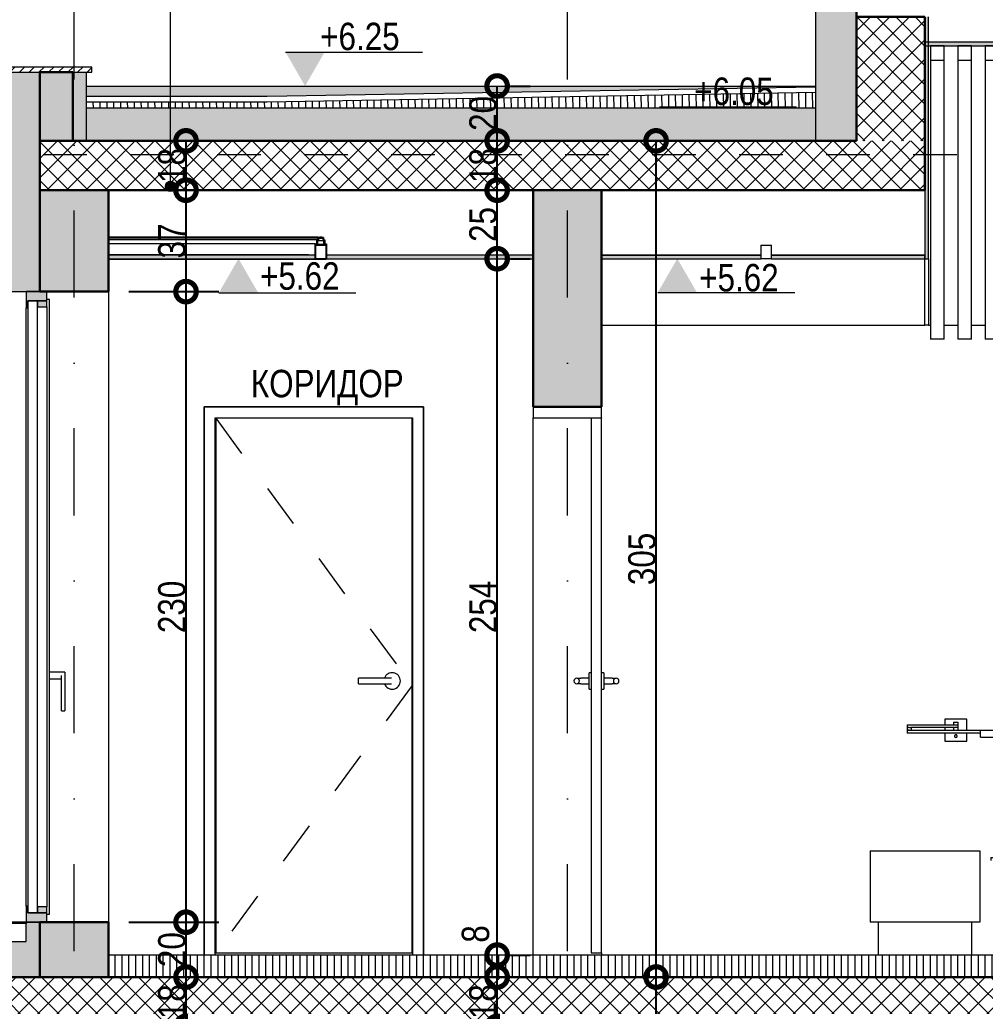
# Model space of a CAD drawing. Header units: centimetres. Extents: x 0 to 25250, y 0 to 2250.
# Drawn here: x 18570.9 to 18923.3, y 557.8 to 917.7 of the extents above; entities that cross this region are included whole.
import ezdxf

# ---------------------------------------------------------------- set-up
doc = ezdxf.new("R2010")
doc.units = ezdxf.units.CM
doc.linetypes.add('23-View-2$0$Dash', pattern=[31.75, 15.875, -15.875])
doc.linetypes.add('23-View-2$0$Dash dot', pattern=[79.375, 31.75, -23.8125, 0, -23.8125])
for name, color, linetype, lineweight in [('A-ANNO-DIMS', 7, 'Continuous', 9), ('A-ANNO-NOTE', 7, 'Continuous', 9), ('A-AREA-IDEN', 7, 'Continuous', 9), ('A-CLNG', 7, 'Continuous', 15), ('A-CLNG-PATT', 7, 'Continuous', 15), ('A-DETL', 7, 'Continuous', 9), ('A-DETL-GENF', 7, 'Continuous', 9), ('A-DETL-MBND', 7, 'Continuous', 9), ('A-DOOR', 7, 'Continuous', 9), ('A-DOOR-FRAM', 7, 'Continuous', 15), ('A-FLOR-FNSH', 7, 'Continuous', 9), ('A-FLOR-LEVL', 7, 'Continuous', 9), ('A-FLOR-PATT', 7, 'Continuous', 9), ('A-GLAZ', 7, 'Continuous', 5), ('A-GLAZ-CWMG', 7, 'Continuous', 9), ('A-ROOF', 7, 'Continuous', 9), ('A-ROOF-FNSH', 7, 'Continuous', 9), ('A-ROOF-PATT', 7, 'Continuous', 9), ('A-WALL', 7, 'Continuous', 9), ('A-WALL-PATT', 7, 'Continuous', 9), ('E-LITE-EQPM', 7, 'Continuous', 9), ('G-ANNO-DIMS', 7, 'Continuous', 9), ('G-ANNO-TEXT', 7, 'Continuous', 9), ('I-FURN', 7, 'Continuous', 9), ('P-PIPE', 7, 'Continuous', 9), ('S-BEAM', 7, 'Continuous', 9), ('S-GRID', 7, 'Continuous', 9)]:
    doc.layers.add(name, color=color, linetype=linetype, lineweight=lineweight)
doc.styles.add('23-View-2$0$Arial Narrow', font='ARIALN.TTF', dxfattribs={"height": 10})
doc.styles.add('23-View-2$0$Arial Narrow_1', font='ARIALN.TTF', dxfattribs={"height": 10})
doc.dimstyles.new('23-View-2$0$TEC_DIM', dxfattribs={"dimscale": 30.48, "dimtxt": 10.23431, "dimasz": 0.492126, "dimexe": 0.393701, "dimexo": 0.246063, "dimgap": 0, "dimtad": 1, "dimdec": 0, "dimzin": 0, "dimdsep": 46, "dimtxsty": '23-View-2$0$Arial Narrow_1', "dimblk1": '23-View-2$0$_DotSmall', "dimblk2": '23-View-2$0$_DotSmall', "dimsah": 1, "dimcen": 0.09, "dimazin": 0, "dimtfac": 1, "dimtdec": 4, "dimtix": 1, "dimtmove": 0, "dimatfit": 3, "dimfxl": 1, "dimtvp": 1, "dimtolj": 1, "dimtzin": 0, "dimarcsym": 2})
doc.dimstyles.new('23-View-2$0$TEC_DIM_1', dxfattribs={"dimscale": 30.48, "dimtxt": 10.23431, "dimasz": 0.492126, "dimexe": 0.393701, "dimexo": 0.246063, "dimgap": 0, "dimtad": 1, "dimdec": 0, "dimzin": 0, "dimdsep": 46, "dimtxsty": '23-View-2$0$Arial Narrow_1', "dimblk1": '23-View-2$0$_DotSmall', "dimblk2": '23-View-2$0$_DotSmall', "dimsah": 1, "dimcen": 0.09, "dimazin": 0, "dimtfac": 1, "dimtdec": 4, "dimtix": 1, "dimtmove": 2, "dimatfit": 3, "dimfxl": 1, "dimtvp": 1, "dimtolj": 1, "dimtzin": 0, "dimarcsym": 2})
pattern_1 = [(45, (18835.914, 601.401), (-3.535534, 3.535534), []), (135, (18835.914, 601.401), (-3.535534, -3.535534), [])]

# ---------------------------------------------------------------- blocks, each defined once
blk = doc.blocks.new('TEC_DOOR-INT - 80x200-2358330-В-В')
at = {"layer": 'A-DOOR', "lineweight": 15}
for p, q in [((-725.39, 503.8), (-725.39, 308.8)), ((-721.59, 503.8), (-725.39, 503.8)), ((-721.59, 308.8), (-721.59, 503.8)), ((-725.39, 308.8), (-721.59, 308.8))]:
    blk.add_line(p, q, dxfattribs=at)
at = {"layer": 'A-DOOR'}
for p, q in [((-725.39, 411), (-726.19, 411)), ((-726.19, 408), (-726.19, 411)), ((-720.79, 411), (-721.59, 411)), ((-720.79, 411), (-720.79, 408)), ((-726.19, 409), (-729.19, 409)), ((-729.19, 407), (-726.19, 407)), ((-726.19, 405), (-726.19, 408)), ((-717.79, 409), (-720.79, 409)), ((-720.79, 408), (-720.79, 405)), ((-720.79, 407), (-717.79, 407)), ((-726.19, 405), (-725.39, 405)), ((-721.59, 405), (-720.79, 405))]:
    blk.add_line(p, q, dxfattribs=at)
at = {"layer": 'A-DOOR', "flags": 128}
for points in [[(-730.59, 409), (-730.57, 409), (-730.54, 409), (-730.52, 409), (-730.49, 409), (-730.46, 409), (-730.42, 409), (-730.39, 409), (-730.35, 409), (-730.31, 409), (-730.27, 409), (-730.23, 409), (-730.19, 409), (-730.14, 409), (-730.1, 409), (-730.05, 409), (-730, 409), (-729.95, 409), (-729.89, 409), (-729.84, 409), (-729.79, 409), (-729.73, 409), (-729.67, 409), (-729.62, 409), (-729.56, 409), (-729.5, 409), (-729.44, 409), (-729.38, 409), (-729.32, 409), (-729.26, 409), (-729.2, 409), (-729.19, 409)], [(-729.19, 407), (-729.25, 407), (-729.31, 407), (-729.37, 407), (-729.43, 407), (-729.48, 407), (-729.54, 407), (-729.6, 407), (-729.66, 407), (-729.72, 407), (-729.77, 407), (-729.83, 407), (-729.88, 407), (-729.93, 407), (-729.98, 407), (-730.03, 407), (-730.08, 407), (-730.13, 407), (-730.18, 407), (-730.22, 407), (-730.26, 407), (-730.3, 407), (-730.34, 407), (-730.38, 407), (-730.42, 407), (-730.45, 407), (-730.48, 407), (-730.51, 407), (-730.54, 407), (-730.56, 407), (-730.58, 407)], [(-717.79, 409), (-717.73, 409), (-717.67, 409), (-717.61, 409), (-717.55, 409), (-717.49, 409), (-717.43, 409), (-717.37, 409), (-717.31, 409), (-717.26, 409), (-717.2, 409), (-717.15, 409), (-717.09, 409), (-717.04, 409), (-716.99, 409), (-716.94, 409), (-716.89, 409), (-716.84, 409), (-716.8, 409), (-716.75, 409), (-716.71, 409), (-716.67, 409), (-716.63, 409), (-716.59, 409), (-716.56, 409), (-716.52, 409), (-716.49, 409), (-716.46, 409), (-716.44, 409), (-716.41, 409), (-716.39, 409)], [(-716.38, 407), (-716.41, 407), (-716.43, 407), (-716.46, 407), (-716.49, 407), (-716.52, 407), (-716.55, 407), (-716.58, 407), (-716.62, 407), (-716.66, 407), (-716.7, 407), (-716.74, 407), (-716.79, 407), (-716.83, 407), (-716.88, 407), (-716.93, 407), (-716.98, 407), (-717.03, 407), (-717.08, 407), (-717.13, 407), (-717.19, 407), (-717.24, 407), (-717.3, 407), (-717.36, 407), (-717.41, 407), (-717.47, 407), (-717.53, 407), (-717.59, 407), (-717.65, 407), (-717.71, 407), (-717.77, 407), (-717.79, 407)]]:
    blk.add_lwpolyline(points, dxfattribs=at)
at = {"layer": 'A-DOOR'}
for centre, start, end in [((-730.69, 408), 0, 180), ((-730.69, 408), 180, 0), ((-716.29, 408), 0, 180), ((-716.29, 408), 180, 0)]:
    blk.add_arc(centre, 1, start, end, dxfattribs=at)
at = {"layer": 'A-DOOR-FRAM'}
for p, q in [((-746.59, 508), (-746.59, 504)), ((-721.59, 508), (-746.59, 508)), ((-721.59, 504), (-721.59, 508)), ((-746.59, 504), (-721.59, 504)), ((-746.59, 308), (-746.59, 504)), ((-721.59, 504), (-721.59, 503.8)), ((-721.59, 308.8), (-721.59, 308))]:
    blk.add_line(p, q, dxfattribs=at)
blk = doc.blocks.new('TEC_DOOR-INT - 80x200-2358332-В-В')
at = {"layer": 'A-DOOR', "linetype": '23-View-2$0$Dash'}
for p, q in [((-862.39, 503.8), (-790.79, 406.3)), ((-790.79, 406.3), (-862.39, 308.8))]:
    blk.add_line(p, q, dxfattribs=at)
at = {"layer": 'A-DOOR', "lineweight": 15}
for p, q in [((-790.79, 503.8), (-862.39, 503.8)), ((-862.39, 503.8), (-862.39, 308.8)), ((-790.79, 308.8), (-790.79, 503.8)), ((-862.39, 308.8), (-790.79, 308.8))]:
    blk.add_line(p, q, dxfattribs=at)
at = {"layer": 'A-DOOR'}
for p, q in [((-799.79, 409), (-810.29, 409)), ((-810.29, 408), (-810.29, 409)), ((-810.29, 407), (-810.29, 408)), ((-810.29, 407), (-799.79, 407))]:
    blk.add_line(p, q, dxfattribs=at)
at = {"layer": 'A-DOOR', "flags": 128}
for points in [[(-798.29, 409), (-798.29, 409), (-798.29, 409), (-798.3, 409), (-798.31, 409), (-798.32, 409), (-798.33, 409), (-798.35, 409), (-798.36, 409), (-798.38, 409), (-798.41, 409), (-798.43, 409), (-798.46, 409), (-798.49, 409), (-798.52, 409), (-798.55, 409), (-798.58, 409), (-798.62, 409), (-798.66, 409), (-798.7, 409), (-798.74, 409), (-798.79, 409), (-798.83, 409), (-798.88, 409), (-798.93, 409), (-798.98, 409), (-799.03, 409), (-799.08, 409), (-799.13, 409), (-799.19, 409), (-799.24, 409), (-799.3, 409), (-799.36, 409), (-799.41, 409), (-799.47, 409), (-799.53, 409), (-799.59, 409), (-799.65, 409), (-799.71, 409), (-799.77, 409), (-799.79, 409)], [(-799.79, 407), (-799.73, 407), (-799.67, 407), (-799.61, 407), (-799.55, 407), (-799.49, 407), (-799.43, 407), (-799.37, 407), (-799.31, 407), (-799.26, 407), (-799.2, 407), (-799.15, 407), (-799.09, 407), (-799.04, 407), (-798.99, 407), (-798.94, 407), (-798.89, 407), (-798.84, 407), (-798.8, 407), (-798.75, 407), (-798.71, 407), (-798.67, 407), (-798.63, 407), (-798.59, 407), (-798.56, 407), (-798.52, 407), (-798.49, 407), (-798.46, 407), (-798.44, 407), (-798.41, 407), (-798.39, 407), (-798.37, 407), (-798.35, 407), (-798.33, 407), (-798.32, 407), (-798.31, 407), (-798.3, 407), (-798.29, 407), (-798.29, 407), (-798.29, 407)]]:
    blk.add_lwpolyline(points, dxfattribs=at)
at = {"layer": 'A-DOOR'}
for start, end in [(0, 160.3657), (199.5633, 0)]:
    blk.add_arc((-798.04, 408), 3, start, end, dxfattribs=at)
at = {"layer": 'A-DOOR-FRAM'}
for p, q in [((-786.59, 508), (-866.59, 508)), ((-866.59, 508), (-866.59, 308)), ((-786.59, 308), (-786.59, 508)), ((-862.59, 504), (-790.59, 504)), ((-862.59, 308), (-862.59, 504)), ((-790.59, 504), (-790.59, 308))]:
    blk.add_line(p, q, dxfattribs=at)
blk = doc.blocks.new('DOUBLE - OK_F - 280x220-2419708-В-В')
at = {"layer": 'A-GLAZ', "true_color": 0xc0c0c0}
h = blk.add_hatch(color=9, dxfattribs=at)
h.paths.add_polyline_path([(-924.09, 320), (-924.09, 323.4), (-931.04, 323.4), (-931.04, 325.9), (-931.59, 325.9), (-931.59, 320), (-930.21, 320)])
h.paths.add_polyline_path([(-931.59, 544.1), (-931.04, 544.1), (-931.04, 546.6), (-924.09, 546.6), (-924.09, 550), (-931.59, 550), (-931.59, 547.72)])
h = blk.add_hatch(color=9, dxfattribs=at)
h.paths.add_polyline_path([(-924.09, 323.4), (-924.09, 325.6), (-927.44, 325.6), (-927.44, 323.4)])
h.paths.add_polyline_path([(-924.09, 544.4), (-924.09, 546.6), (-927.44, 546.6), (-927.44, 544.4)])
at = {"layer": 'A-GLAZ'}
for p, q in [((-924.09, 550), (-931.59, 550)), ((-931.59, 550), (-931.59, 544.1)), ((-924.09, 546.6), (-924.09, 550)), ((-923.09, 547.1), (-924.09, 547.1)), ((-923.09, 322.9), (-923.09, 547.1)), ((-931.59, 544.1), (-931.04, 544.1)), ((-931.59, 325.9), (-931.59, 544.1)), ((-931.04, 546.6), (-931.04, 323.4)), ((-927.44, 546.6), (-931.04, 546.6)), ((-931.04, 544.1), (-931.04, 546.6)), ((-931.04, 546.6), (-924.09, 546.6)), ((-927.44, 323.4), (-927.44, 546.6)), ((-927.44, 546.6), (-927.44, 544.4)), ((-924.09, 546.6), (-927.44, 546.6)), ((-927.44, 544.4), (-924.09, 544.4)), ((-924.09, 544.4), (-924.09, 546.6)), ((-924.09, 544.4), (-924.09, 325.6)), ((-918.74, 411.2), (-923.09, 411.2)), ((-917.49, 411.2), (-918.74, 411.2)), ((-917.49, 411.2), (-917.49, 410)), ((-923.09, 408.8), (-918.74, 408.8)), ((-918.74, 397.83), (-918.74, 410)), ((-917.49, 410), (-917.49, 397.83)), ((-918.74, 397.04), (-917.49, 397.04)), ((-931.04, 325.9), (-931.59, 325.9)), ((-931.59, 325.9), (-931.59, 320)), ((-931.04, 323.4), (-931.04, 325.9)), ((-927.44, 325.6), (-927.44, 323.4)), ((-924.09, 325.6), (-927.44, 325.6)), ((-924.09, 323.4), (-924.09, 325.6)), ((-931.04, 323.4), (-927.44, 323.4)), ((-924.09, 323.4), (-931.04, 323.4)), ((-927.44, 323.4), (-924.09, 323.4)), ((-924.09, 320), (-924.09, 323.4)), ((-924.09, 322.9), (-923.09, 322.9)), ((-931.59, 320), (-924.09, 320))]:
    blk.add_line(p, q, dxfattribs=at)
at = {"layer": 'A-GLAZ', "flags": 128}
for points in [[(-918.74, 397.04), (-918.74, 397.06), (-918.74, 397.1), (-918.74, 397.18), (-918.74, 397.27), (-918.74, 397.39), (-918.74, 397.53), (-918.74, 397.68), (-918.74, 397.83)], [(-917.49, 397.83), (-917.49, 397.68), (-917.49, 397.53), (-917.49, 397.39), (-917.49, 397.27), (-917.49, 397.18), (-917.49, 397.1), (-917.49, 397.06), (-917.49, 397.04)]]:
    blk.add_lwpolyline(points, dxfattribs=at)
blk = doc.blocks.new('ЛЕГЛО - ДВОЙНО - 200x200cm-2336733-В-В')
at = {"layer": 'I-FURN', "color": 253, "true_color": 0xaaaaaa}
for p, q in [((-485.94, 356.26), (-571.97, 356.26)), ((-571.97, 353.72), (-571.97, 356.26)), ((-485.94, 356.26), (-485.94, 353.72)), ((-387.21, 356.26), (-473.24, 356.26)), ((-473.24, 353.72), (-473.24, 356.26)), ((-387.21, 356.26), (-387.21, 353.72)), ((-571.97, 351.18), (-571.97, 353.72)), ((-485.94, 353.72), (-485.94, 351.18)), ((-473.24, 351.18), (-473.24, 353.72)), ((-387.21, 353.72), (-387.21, 351.18)), ((-571.97, 348.64), (-571.97, 351.18)), ((-485.94, 351.18), (-485.94, 348.64)), ((-473.24, 348.64), (-473.24, 351.18)), ((-387.21, 351.18), (-387.21, 348.64)), ((-623.59, 346), (-583.59, 346)), ((-623.59, 346), (-623.59, 320)), ((-583.59, 346), (-583.59, 320)), ((-577.05, 348.64), (-577.05, 343.56)), ((-577.05, 348.64), (-574.51, 348.64)), ((-574.51, 348.64), (-384.67, 348.64)), ((-384.67, 348.64), (-382.13, 348.64)), ((-382.13, 343.56), (-382.13, 348.64)), ((-375.59, 346), (-335.59, 346)), ((-375.59, 346), (-375.59, 320)), ((-335.59, 346), (-335.59, 320)), ((-579.59, 343.56), (-379.59, 343.56)), ((-579.59, 343.56), (-579.59, 342.5)), ((-379.59, 343.56), (-379.59, 342.5)), ((-583.59, 320), (-623.59, 320)), ((-620.59, 308), (-620.59, 320)), ((-586.59, 320), (-586.59, 308)), ((-335.59, 320), (-375.59, 320)), ((-372.59, 308), (-372.59, 320)), ((-338.59, 320), (-338.59, 308))]:
    blk.add_line(p, q, dxfattribs=at)
blk = doc.blocks.new('Structural Framing 11 - Structural Framing 11-2377142-В-В')
at = {"layer": 'S-BEAM'}
h = blk.add_hatch(dxfattribs=at)
h.set_pattern_fill('FP2_34', color=256, style=0, pattern_type=2)
h.set_pattern_definition([(45, (-668.992, 332.896), (-3.535534, 3.535534), []), (135, (-668.992, 332.896), (-3.535534, -3.535534), [])])
h.paths.add_polyline_path([(-603.59, 605), (-603.59, 650.25), (-628.59, 650.25), (-628.59, 605), (-615.52, 605)])
at = {"layer": 'S-BEAM', "lineweight": 30}
for p, q in [((-603.59, 650.25), (-628.59, 650.25)), ((-603.59, 605), (-603.59, 650.25))]:
    blk.add_line(p, q, dxfattribs=at)
blk = doc.blocks.new('Entwässerungsrinne Fahrweg - 280 -10-2454165-В-В')
at = {"layer": 'P-PIPE'}
h = blk.add_hatch(dxfattribs=at)
h.set_pattern_fill('FP2_38', color=256, style=0, pattern_type=2)
h.set_pattern_definition([(90, (-668.992, 332.896), (-2.5, 2e-16), [])])
h.paths.add_polyline_path([(-941.59, 319.5), (-931.59, 319.5), (-931.59, 320), (-941.59, 320)])
for p, q in [((-941.59, 320), (-931.59, 320)), ((-941.59, 319.5), (-941.59, 320)), ((-931.59, 320), (-941.59, 320)), ((-941.59, 320), (-941.59, 313)), ((-931.59, 319.5), (-941.59, 319.5)), ((-931.59, 320), (-931.59, 319.5)), ((-931.59, 313), (-931.59, 320)), ((-941.59, 313), (-931.59, 313))]:
    blk.add_line(p, q, dxfattribs=at)
blk = doc.blocks.new('Spot Elevations - ELEVATION_PROJECT-V38-В-В')
at = {"layer": 'A-ANNO-NOTE'}
blk.add_hatch(color=256, dxfattribs=at).paths.add_polyline_path([(-861.27, 549.61), (-846.96, 549.61), (-854.12, 562)])
blk.add_line((-861.27, 549.61), (-811.27, 549.61), dxfattribs=at)
blk = doc.blocks.new('Spot Elevations - ELEVATION_PROJECT-150941-В-В')
at = {"layer": 'A-ANNO-NOTE'}
blk.add_hatch(color=256, dxfattribs=at).paths.add_polyline_path([(-1114.25, 748.17), (-1099.94, 748.17), (-1107.09, 735.77)])
blk.add_line((-1114.25, 748.17), (-1064.25, 748.17), dxfattribs=at)
blk = doc.blocks.new('23-View-2$0$_DotSmall')
at = {"color": 0, "linetype": 'ByBlock', "const_width": 0.5}
blk.add_lwpolyline([(-0.0625, 0, 1), (0.0625, 0, 1)], format="xyb", close=True, dxfattribs=at)
blk = doc.blocks.new('*D3266')
at = {"layer": 'A-ANNO-DIMS', "color": 0, "lineweight": -2, "transparency": 16777216}
for p, q in [((18803.19, 268.5), (18803.19, 568.5)), ((18808.04, 568.5), (18815.19, 568.5)), ((18808.04, 268.5), (18815.19, 268.5))]:
    blk.add_line(p, q, dxfattribs=at)
at = {"layer": 'A-ANNO-DIMS', "color": 0, "lineweight": -2, "transparency": 16777216, "xscale": 15, "yscale": 15, "zscale": 15}
for p, rotation in [((18803.19, 568.5), 90), ((18803.19, 268.5), 270)]:
    blk.add_blockref('23-View-2$0$_DotSmall', p, dxfattribs=dict(at, rotation=rotation))
at = {"layer": 'A-ANNO-DIMS', "color": 0, "transparency": 16777216, "insert": (18798.09, 418.5), "char_height": 10, "width": 22.8079, "attachment_point": 5, "rotation": 90, "style": '23-View-2$0$Arial Narrow_1'}
blk.add_mtext('\\A1;300', dxfattribs=at)
blk = doc.blocks.new('*D3267')
at = {"layer": 'A-ANNO-DIMS', "color": 0, "lineweight": -2, "transparency": 16777216}
for p, q in [((18803.19, 568.5), (18803.19, 873.5)), ((18808.04, 873.5), (18815.19, 873.5)), ((18808.04, 568.5), (18815.19, 568.5))]:
    blk.add_line(p, q, dxfattribs=at)
at = {"layer": 'A-ANNO-DIMS', "color": 0, "lineweight": -2, "transparency": 16777216, "xscale": 15, "yscale": 15, "zscale": 15}
for p, rotation in [((18803.19, 873.5), 90), ((18803.19, 568.5), 270)]:
    blk.add_blockref('23-View-2$0$_DotSmall', p, dxfattribs=dict(at, rotation=rotation))
at = {"layer": 'A-ANNO-DIMS', "color": 0, "transparency": 16777216, "insert": (18798.09, 721), "char_height": 10, "width": 22.8079, "attachment_point": 5, "rotation": 90, "style": '23-View-2$0$Arial Narrow_1'}
blk.add_mtext('\\A1;305', dxfattribs=at)
blk = doc.blocks.new('*D3272')
at = {"layer": 'A-ANNO-DIMS', "color": 0, "lineweight": -2, "transparency": 16777216}
for p, q in [((18745.18, 550.5), (18745.18, 568.5)), ((18750.03, 568.5), (18757.18, 568.5)), ((18750.03, 550.5), (18757.18, 550.5))]:
    blk.add_line(p, q, dxfattribs=at)
at = {"layer": 'A-ANNO-DIMS', "color": 0, "lineweight": -2, "transparency": 16777216, "xscale": 15, "yscale": 15, "zscale": 15}
for p, rotation in [((18745.18, 568.5), 90), ((18745.18, 550.5), 270)]:
    blk.add_blockref('23-View-2$0$_DotSmall', p, dxfattribs=dict(at, rotation=rotation))
at = {"layer": 'A-ANNO-DIMS', "color": 0, "transparency": 16777216, "insert": (18740.07, 559.5), "char_height": 10, "width": 15.2053, "attachment_point": 5, "rotation": 90, "style": '23-View-2$0$Arial Narrow_1'}
blk.add_mtext('\\A1;18', dxfattribs=at)
blk = doc.blocks.new('*D3273')
at = {"layer": 'A-ANNO-DIMS', "color": 0, "lineweight": -2, "transparency": 16777216}
for p, q in [((18745.18, 568.5), (18745.18, 576.5)), ((18750.03, 576.5), (18757.18, 576.5)), ((18750.03, 568.5), (18757.18, 568.5))]:
    blk.add_line(p, q, dxfattribs=at)
at = {"layer": 'A-ANNO-DIMS', "color": 0, "lineweight": -2, "transparency": 16777216, "xscale": 15, "yscale": 15, "zscale": 15}
for p, rotation in [((18745.18, 576.5), 90), ((18745.18, 568.5), 270)]:
    blk.add_blockref('23-View-2$0$_DotSmall', p, dxfattribs=dict(at, rotation=rotation))
at = {"layer": 'A-ANNO-DIMS', "color": 0, "transparency": 16777216, "insert": (18732.25, 581.03), "char_height": 10, "width": 7.6026, "attachment_point": 1, "rotation": 90, "line_spacing_factor": 0.974696, "style": '23-View-2$0$Arial Narrow_1'}
blk.add_mtext('\\A1;8', dxfattribs=at)
blk = doc.blocks.new('*D3274')
at = {"layer": 'A-ANNO-DIMS', "color": 0, "lineweight": -2, "transparency": 16777216}
for p, q in [((18745.18, 576.5), (18745.18, 830.5)), ((18750.03, 830.5), (18757.18, 830.5)), ((18750.03, 576.5), (18757.18, 576.5))]:
    blk.add_line(p, q, dxfattribs=at)
at = {"layer": 'A-ANNO-DIMS', "color": 0, "lineweight": -2, "transparency": 16777216, "xscale": 15, "yscale": 15, "zscale": 15}
for p, rotation in [((18745.18, 830.5), 90), ((18745.18, 576.5), 270)]:
    blk.add_blockref('23-View-2$0$_DotSmall', p, dxfattribs=dict(at, rotation=rotation))
at = {"layer": 'A-ANNO-DIMS', "color": 0, "transparency": 16777216, "insert": (18740.07, 703.5), "char_height": 10, "width": 22.8079, "attachment_point": 5, "rotation": 90, "style": '23-View-2$0$Arial Narrow_1'}
blk.add_mtext('\\A1;254', dxfattribs=at)
blk = doc.blocks.new('*D3275')
at = {"layer": 'A-ANNO-DIMS', "color": 0, "lineweight": -2, "transparency": 16777216}
for p, q in [((18745.18, 830.5), (18745.18, 855.5)), ((18750.03, 855.5), (18757.18, 855.5)), ((18750.03, 830.5), (18757.18, 830.5))]:
    blk.add_line(p, q, dxfattribs=at)
at = {"layer": 'A-ANNO-DIMS', "color": 0, "lineweight": -2, "transparency": 16777216, "xscale": 15, "yscale": 15, "zscale": 15}
for p, rotation in [((18745.18, 855.5), 90), ((18745.18, 830.5), 270)]:
    blk.add_blockref('23-View-2$0$_DotSmall', p, dxfattribs=dict(at, rotation=rotation))
at = {"layer": 'A-ANNO-DIMS', "color": 0, "transparency": 16777216, "insert": (18740.07, 843), "char_height": 10, "width": 15.2053, "attachment_point": 5, "rotation": 90, "style": '23-View-2$0$Arial Narrow_1'}
blk.add_mtext('\\A1;25', dxfattribs=at)
blk = doc.blocks.new('*D3276')
at = {"layer": 'A-ANNO-DIMS', "color": 0, "lineweight": -2, "transparency": 16777216}
for p, q in [((18745.18, 855.5), (18745.18, 873.5)), ((18750.03, 873.5), (18757.18, 873.5)), ((18750.03, 855.5), (18757.18, 855.5))]:
    blk.add_line(p, q, dxfattribs=at)
at = {"layer": 'A-ANNO-DIMS', "color": 0, "lineweight": -2, "transparency": 16777216, "xscale": 15, "yscale": 15, "zscale": 15}
for p, rotation in [((18745.18, 873.5), 90), ((18745.18, 855.5), 270)]:
    blk.add_blockref('23-View-2$0$_DotSmall', p, dxfattribs=dict(at, rotation=rotation))
at = {"layer": 'A-ANNO-DIMS', "color": 0, "transparency": 16777216, "insert": (18740.07, 864.5), "char_height": 10, "width": 15.2053, "attachment_point": 5, "rotation": 90, "style": '23-View-2$0$Arial Narrow_1'}
blk.add_mtext('\\A1;18', dxfattribs=at)
blk = doc.blocks.new('*D3277')
at = {"layer": 'A-ANNO-DIMS', "color": 0, "lineweight": -2, "transparency": 16777216}
for p, q in [((18745.18, 873.5), (18745.18, 893.5)), ((18750.03, 893.5), (18757.18, 893.5)), ((18750.03, 873.5), (18757.18, 873.5))]:
    blk.add_line(p, q, dxfattribs=at)
at = {"layer": 'A-ANNO-DIMS', "color": 0, "lineweight": -2, "transparency": 16777216, "xscale": 15, "yscale": 15, "zscale": 15}
for p, rotation in [((18745.18, 893.5), 90), ((18745.18, 873.5), 270)]:
    blk.add_blockref('23-View-2$0$_DotSmall', p, dxfattribs=dict(at, rotation=rotation))
at = {"layer": 'A-ANNO-DIMS', "color": 0, "transparency": 16777216, "insert": (18740.07, 883.5), "char_height": 10, "width": 15.2053, "attachment_point": 5, "rotation": 90, "style": '23-View-2$0$Arial Narrow_1'}
blk.add_mtext('\\A1;20', dxfattribs=at)
blk = doc.blocks.new('*D3280')
at = {"layer": 'A-ANNO-DIMS', "color": 0, "lineweight": -2, "transparency": 16777216}
for p, q in [((18631.64, 550.5), (18631.64, 568.5)), ((18636.48, 568.5), (18643.64, 568.5)), ((18636.48, 550.5), (18643.64, 550.5))]:
    blk.add_line(p, q, dxfattribs=at)
at = {"layer": 'A-ANNO-DIMS', "color": 0, "lineweight": -2, "transparency": 16777216, "xscale": 15, "yscale": 15, "zscale": 15}
for p, rotation in [((18631.64, 568.5), 90), ((18631.64, 550.5), 270)]:
    blk.add_blockref('23-View-2$0$_DotSmall', p, dxfattribs=dict(at, rotation=rotation))
at = {"layer": 'A-ANNO-DIMS', "color": 0, "transparency": 16777216, "insert": (18626.53, 559.5), "char_height": 10, "width": 15.2053, "attachment_point": 5, "rotation": 90, "style": '23-View-2$0$Arial Narrow_1'}
blk.add_mtext('\\A1;18', dxfattribs=at)
blk = doc.blocks.new('*D3281')
at = {"layer": 'A-ANNO-DIMS', "color": 0, "lineweight": -2, "transparency": 16777216}
for p, q in [((18610.82, 588.5), (18643.64, 588.5)), ((18631.64, 568.5), (18631.64, 588.5)), ((18636.48, 568.5), (18643.64, 568.5))]:
    blk.add_line(p, q, dxfattribs=at)
at = {"layer": 'A-ANNO-DIMS', "color": 0, "lineweight": -2, "transparency": 16777216, "xscale": 15, "yscale": 15, "zscale": 15}
for p, rotation in [((18631.64, 588.5), 90), ((18631.64, 568.5), 270)]:
    blk.add_blockref('23-View-2$0$_DotSmall', p, dxfattribs=dict(at, rotation=rotation))
at = {"layer": 'A-ANNO-DIMS', "color": 0, "transparency": 16777216, "insert": (18626.53, 578.5), "char_height": 10, "width": 15.2053, "attachment_point": 5, "rotation": 90, "style": '23-View-2$0$Arial Narrow_1'}
blk.add_mtext('\\A1;20', dxfattribs=at)
blk = doc.blocks.new('*D3282')
at = {"layer": 'A-ANNO-DIMS', "color": 0, "lineweight": -2, "transparency": 16777216}
for p, q in [((18610.82, 818.5), (18643.64, 818.5)), ((18631.64, 588.5), (18631.64, 818.5)), ((18610.82, 588.5), (18643.64, 588.5))]:
    blk.add_line(p, q, dxfattribs=at)
at = {"layer": 'A-ANNO-DIMS', "color": 0, "lineweight": -2, "transparency": 16777216, "xscale": 15, "yscale": 15, "zscale": 15}
for p, rotation in [((18631.64, 818.5), 90), ((18631.64, 588.5), 270)]:
    blk.add_blockref('23-View-2$0$_DotSmall', p, dxfattribs=dict(at, rotation=rotation))
at = {"layer": 'A-ANNO-DIMS', "color": 0, "transparency": 16777216, "insert": (18626.53, 703.5), "char_height": 10, "width": 22.8079, "attachment_point": 5, "rotation": 90, "style": '23-View-2$0$Arial Narrow_1'}
blk.add_mtext('\\A1;230', dxfattribs=at)
blk = doc.blocks.new('*D3283')
at = {"layer": 'A-ANNO-DIMS', "color": 0, "lineweight": -2, "transparency": 16777216}
for p, q in [((18631.64, 818.5), (18631.64, 855.5)), ((18636.48, 855.5), (18643.64, 855.5)), ((18610.82, 818.5), (18643.64, 818.5))]:
    blk.add_line(p, q, dxfattribs=at)
at = {"layer": 'A-ANNO-DIMS', "color": 0, "lineweight": -2, "transparency": 16777216, "xscale": 15, "yscale": 15, "zscale": 15}
for p, rotation in [((18631.64, 855.5), 90), ((18631.64, 818.5), 270)]:
    blk.add_blockref('23-View-2$0$_DotSmall', p, dxfattribs=dict(at, rotation=rotation))
at = {"layer": 'A-ANNO-DIMS', "color": 0, "transparency": 16777216, "insert": (18626.53, 837), "char_height": 10, "width": 15.2053, "attachment_point": 5, "rotation": 90, "style": '23-View-2$0$Arial Narrow_1'}
blk.add_mtext('\\A1;37', dxfattribs=at)
blk = doc.blocks.new('*D3284')
at = {"layer": 'A-ANNO-DIMS', "color": 0, "lineweight": -2, "transparency": 16777216}
for p, q in [((18631.64, 855.5), (18631.64, 873.5)), ((18636.48, 873.5), (18643.64, 873.5)), ((18636.48, 855.5), (18643.64, 855.5))]:
    blk.add_line(p, q, dxfattribs=at)
at = {"layer": 'A-ANNO-DIMS', "color": 0, "lineweight": -2, "transparency": 16777216, "xscale": 15, "yscale": 15, "zscale": 15}
for p, rotation in [((18631.64, 873.5), 90), ((18631.64, 855.5), 270)]:
    blk.add_blockref('23-View-2$0$_DotSmall', p, dxfattribs=dict(at, rotation=rotation))
at = {"layer": 'A-ANNO-DIMS', "color": 0, "transparency": 16777216, "insert": (18626.53, 864.5), "char_height": 10, "width": 15.2053, "attachment_point": 5, "rotation": 90, "style": '23-View-2$0$Arial Narrow_1'}
blk.add_mtext('\\A1;18', dxfattribs=at)
blk = doc.blocks.new('Rectangular Mullion - TEC_LAMEL-V30-В-В')
at = {"layer": 'A-GLAZ-CWMG', "color": 253, "lineweight": 5, "true_color": 0xaaaaaa}
for p, q in [((-466.59, 639.69), (-471.59, 639.69)), ((-471.59, 639.69), (-471.59, 634.42)), ((-466.59, 634.42), (-466.59, 639.69)), ((-471.59, 634.42), (-466.59, 634.42)), ((-471.59, 634.42), (-471.59, 532.71)), ((-466.59, 532.71), (-466.59, 634.42)), ((-466.59, 532.71), (-471.59, 532.71))]:
    blk.add_line(p, q, dxfattribs=at)
blk = doc.blocks.new('LIGHT PROFILE1 - SM530C L1130 1 xLED15S_830 OC 2-V34-В-В')
at = {"layer": 'E-LITE-EQPM', "lineweight": 5}
for p, q in [((-663.51, 567), (-659.66, 567)), ((-663.51, 567), (-663.51, 562)), ((-659.66, 562), (-659.66, 567)), ((-659.66, 562), (-663.51, 562))]:
    blk.add_line(p, q, dxfattribs=at)
blk = doc.blocks.new('Nachttisch-Leuchte Gelenkarm - 470lm _ 3200K _ 220x420-1642099-В-В')
at = {"layer": 'E-LITE-EQPM', "lineweight": 5}
for p, q in [((-588.34, 394), (-596.34, 394)), ((-596.34, 394), (-596.34, 392)), ((-593.14, 393), (-593.14, 392)), ((-593.14, 393), (-591.54, 393)), ((-591.54, 392), (-591.54, 393)), ((-588.34, 390), (-588.34, 394)), ((-610.14, 392), (-610.14, 391)), ((-610.14, 392), (-608.74, 392)), ((-610.14, 391), (-610.14, 390)), ((-609.34, 390), (-610.14, 390)), ((-610.14, 390), (-610.14, 389)), ((-610.14, 390), (-609.34, 390)), ((-609.34, 389), (-610.14, 389)), ((-610.1, 391), (-610.03, 391)), ((-609.81, 391), (-609.87, 391)), ((-609.81, 391), (-609.74, 391)), ((-609.55, 391), (-609.7, 391)), ((-609.34, 391), (-609.5, 391)), ((-609.34, 390), (-583.34, 390)), ((-583.34, 389), (-609.34, 389)), ((-609.29, 391), (-609.1, 391)), ((-609.09, 391), (-609.1, 391)), ((-609.09, 391), (-608.94, 391)), ((-608.83, 391), (-608.9, 391)), ((-608.83, 391), (-608.77, 391)), ((-608.74, 392), (-591.77, 392)), ((-591.77, 391), (-608.74, 391)), ((-608.54, 390), (-608.54, 391)), ((-596.34, 391), (-596.34, 390)), ((-596.34, 389), (-596.34, 386)), ((-593.14, 391), (-593.14, 390)), ((-591.64, 392), (-591.74, 392)), ((-591.74, 391), (-591.64, 391)), ((-591.56, 392), (-591.62, 392)), ((-591.62, 391), (-591.56, 391)), ((-591.55, 392), (-591.54, 392)), ((-591.54, 391), (-591.55, 391)), ((-591.54, 391), (-591.54, 392)), ((-591.54, 390), (-591.54, 391)), ((-588.34, 386), (-588.34, 389)), ((-583.34, 387.5), (-583.34, 390)), ((-583.34, 390), (-568.34, 390)), ((-568.34, 390), (-568.34, 387.5)), ((-596.34, 386), (-588.34, 386)), ((-583.34, 387.5), (-568.34, 387.5))]:
    blk.add_line(p, q, dxfattribs=at)
for start, end in [(0, 180), (150, 180), (180, 0), (180, 225), (15, 120), (240, 0)]:
    blk.add_arc((-592.34, 387.9), 0.5, start, end, dxfattribs=at)
blk = doc.blocks.new('TRACK LIGHT MAYTONI SYS G - TRACK LIGHT MAYTONI SYS-1679059-В-В')
at = {"layer": 'E-LITE-EQPM', "lineweight": 5}
for p, q in [((-825.05, 569.92), (-901.59, 569.92)), ((-901.59, 569.79), (-825.05, 569.79)), ((-825.14, 569.56), (-901.59, 569.56)), ((-825.54, 568.88), (-901.59, 568.88)), ((-825.54, 568.88), (-825.14, 568.88)), ((-825.54, 567.38), (-825.54, 568.88)), ((-825.25, 568.62), (-825.25, 567.21)), ((-824.89, 568.62), (-825.25, 568.62)), ((-825.14, 569.56), (-824.67, 569.56)), ((-825.14, 568.88), (-825.14, 569.56)), ((-825.05, 569.92), (-824.48, 569.92)), ((-825.05, 569.79), (-825.05, 569.92)), ((-824.67, 569.79), (-825.05, 569.79)), ((-824.89, 569.37), (-824.89, 568.62)), ((-823.28, 569.37), (-824.89, 569.37)), ((-824.89, 568.62), (-823.28, 568.62)), ((-824.67, 569.56), (-824.67, 569.79)), ((-823.7, 569.92), (-824.48, 569.92)), ((-824.48, 569.92), (-824.48, 569.65)), ((-824.48, 569.65), (-823.7, 569.65)), ((-823.7, 569.92), (-823.13, 569.92)), ((-823.7, 569.65), (-823.7, 569.92)), ((-823.5, 569.79), (-823.5, 569.56)), ((-823.13, 569.79), (-823.5, 569.79)), ((-823.5, 569.56), (-823.04, 569.56)), ((-823.28, 568.62), (-823.28, 569.37)), ((-822.92, 568.62), (-823.28, 568.62)), ((-823.13, 569.92), (-823.13, 569.79)), ((-823.04, 569.56), (-823.04, 568.88)), ((-823.04, 568.88), (-822.63, 568.88)), ((-822.92, 567.21), (-822.92, 568.62)), ((-822.63, 568.88), (-822.63, 567.38)), ((-826.14, 567.38), (-901.59, 567.38)), ((-826.14, 567.38), (-825.54, 567.38)), ((-826.14, 563.45), (-826.14, 567.38)), ((-826.01, 567.08), (-826.01, 561.83)), ((-824.97, 567.08), (-826.01, 567.08)), ((-825.25, 567.21), (-824.97, 567.21)), ((-823.2, 567.21), (-824.97, 567.21)), ((-824.97, 567.21), (-824.97, 567.08)), ((-824.97, 567.08), (-823.2, 567.08)), ((-823.2, 567.21), (-822.92, 567.21)), ((-823.2, 567.08), (-823.2, 567.21)), ((-822.16, 567.08), (-823.2, 567.08)), ((-822.63, 567.38), (-822.03, 567.38)), ((-822.16, 561.83), (-822.16, 567.08)), ((-822.03, 567.38), (-822.03, 563.45)), ((-828.59, 563.45), (-901.59, 563.45)), ((-901.59, 561.83), (-826.14, 561.83)), ((-828.59, 563.45), (-826.14, 563.45)), ((-828.59, 563.25), (-828.59, 563.45)), ((-826.14, 563.25), (-828.59, 563.25)), ((-826.14, 561.83), (-826.14, 563.25)), ((-826.01, 561.83), (-826.14, 561.83)), ((-826.01, 561.83), (-822.16, 561.83)), ((-822.03, 561.83), (-822.16, 561.83)), ((-822.03, 563.45), (-819.59, 563.45)), ((-822.03, 563.25), (-822.03, 561.83)), ((-819.59, 563.25), (-822.03, 563.25)), ((-819.59, 563.45), (-819.59, 563.25))]:
    blk.add_line(p, q, dxfattribs=at)
blk = doc.blocks.new('LIGHT PROFILE - 60-1634594-В-В')
at = {"layer": 'E-LITE-EQPM', "lineweight": 5}
for p, q in [((-355.511756, 277), (-351.661756, 277)), ((-351.661756, 272), (-355.511756, 272))]:
    blk.add_line(p, q, dxfattribs=at)

msp = doc.modelspace()

# ---------------------------------------------------------------- hatches: boundary and pattern name
at = {"layer": 'A-CLNG-PATT', "true_color": 0xffff80}
msp.add_hatch(color=51, dxfattribs=at).paths.add_polyline_path([(19171.96, 908.19), (19243.32, 908.19), (19243.32, 909.51), (18901.32, 909.51), (18901.32, 908.19), (19120.58, 908.19)])
h = msp.add_hatch(color=51, dxfattribs=at)
h.paths.add_polyline_path([(18735.25, 830.5), (18758.32, 830.5), (18758.32, 831.75), (18682.87, 831.75), (18682.87, 830.5), (18709.57, 830.5)])
h.paths.add_polyline_path([(18606.81, 830.5), (18678.77, 830.5), (18678.76, 831.75), (18603.32, 831.75), (18603.32, 830.5)])
h = msp.add_hatch(color=51, dxfattribs=at)
h.paths.add_polyline_path([(18889.38, 830.5), (18901.32, 830.5), (18901.32, 831.75), (18845.24, 831.75), (18845.24, 830.5), (18863.7, 830.5)])
h.paths.add_polyline_path([(18786.63, 830.5), (18841.39, 830.5), (18841.39, 831.75), (18783.32, 831.75), (18783.32, 830.5)])
at = {"layer": 'A-DETL-GENF', "true_color": 0xffff80}
msp.add_hatch(color=51, dxfattribs=at).paths.add_polyline_path([(18876.32, 873.5), (18876.32, 937.97), (18861.32, 937.97), (18861.32, 873.5), (18863.7, 873.5)])
at = {"layer": 'A-FLOR-PATT'}
h = msp.add_hatch(dxfattribs=at)
h.set_pattern_fill('FP2_34', color=256, style=0, pattern_type=2)
h.set_pattern_definition(pattern_1)
h.paths.add_polyline_path([(18889.38, 855.5), (18901.32, 855.5), (18901.32, 873.5), (18578.32, 873.5), (18578.32, 855.5), (18863.7, 855.5)])
at = {"layer": 'A-FLOR-PATT', "true_color": 0xffff80}
msp.add_hatch(color=51, dxfattribs=at).paths.add_polyline_path([(18504.06, 568.5), (18578.32, 568.5), (18578.32, 576.5), (18315.32, 576.5), (18315.32, 568.5), (18452.68, 568.5)])
at = {"layer": 'A-FLOR-PATT', "true_color": 0x787878}
h = msp.add_hatch(dxfattribs=at)
h.set_pattern_fill('FP2_26', color=8, angle=-90, style=0, pattern_type=2)
h.set_pattern_definition([(270, (18775.819, 576.505), (2.5, 2e-16), [])])
h.paths.add_polyline_path([(19258.32, 568.5), (19258.32, 576.5), (18603.32, 576.5), (18603.32, 568.5), (19249.02, 568.5)])
at = {"layer": 'A-FLOR-PATT'}
h = msp.add_hatch(dxfattribs=at)
h.set_pattern_fill('FP2_34', color=256, style=0, pattern_type=2)
h.set_pattern_definition(pattern_1)
h.paths.add_polyline_path([(18876.54, 550.5), (19372.16, 550.5), (19372.16, 568.5), (18298.32, 568.5), (18298.32, 550.5), (18863.7, 550.5)])
at = {"layer": 'A-ROOF-PATT', "true_color": 0xc0c0c0}
h = msp.add_hatch(dxfattribs=at)
h.set_pattern_fill('FP2_24', color=9, style=0, pattern_type=2)
h.set_pattern_definition([(0, (18835.914007, 889.516976), (5.08, 0.02678), [0.4191, -3.391, 0.4191, -3.391, -20.32]), (0, (18835.914007, 889.516976), (5.08, 0.02678), [-7.62, 0.4191, -7.201, 0.4191, -3.391, -8.89]), (0, (18835.914007, 889.516976), (5.08, 0.02678), [-19.05, 0.4191, -2.121, 0.4191, -5.931]), (177.908, (18837.819007, 889.529976), (-3.63952801, 0.079380878), [0.20969, -1.697, 0.20969, -1.697, -10.167]), (177.908, (18837.819007, 889.529976), (-3.63952801, 0.079380878), [-3.813, 0.20969, -3.603, 0.20969, -1.697, -4.448]), (177.908, (18837.819007, 889.529976), (-3.63952801, 0.079380878), [-9.531, 0.20969, -1.061, 0.20969, -2.967]), (182.092, (18838.454007, 889.583976), (-1.440084173, -0.106169848), [0.20969, -1.697, 0.20969, -1.697, -10.167]), (182.092, (18838.454007, 889.583976), (-1.440084173, -0.106169848), [-3.813, 0.20969, -3.603, 0.20969, -1.697, -4.448]), (182.092, (18838.454007, 889.583976), (-1.440084173, -0.106169848), [-9.531, 0.20969, -1.061, 0.20969, -2.967])])
h.paths.add_polyline_path([(18606.81, 889.64), (18661.21, 889.64), (18861.32, 893.11), (18861.32, 893.5), (18595.32, 893.5), (18595.32, 889.64)])
h = msp.add_hatch(dxfattribs=at)
h.set_pattern_fill('FP2_23', color=9, angle=-90, style=0, pattern_type=2)
h.set_pattern_definition([(270.9912, (18772.763, 891.575), (2.499626, 0.043246), [])])
h.paths.add_polyline_path([(18861.32, 885.5), (18861.32, 891.11), (18658.19, 887.64), (18595.32, 887.64), (18595.32, 885.5), (18812.32, 885.5)])
at = {"layer": 'A-ROOF-PATT', "lineweight": 5, "true_color": 0xffff80}
msp.add_hatch(color=51, dxfattribs=at).paths.add_polyline_path([(18595.32, 873.5), (18861.32, 873.5), (18861.32, 885.5), (18595.32, 885.5), (18595.32, 874.02)])
at = {"layer": 'A-WALL-PATT', "true_color": 0xffff80}
for points in [[(18902.57, 830.5), (18902.57, 918.75), (18901.32, 918.75), (18901.32, 830.5)], [(18595.32, 873.5), (18595.32, 898.5), (18590.32, 898.5), (18590.32, 873.5)]]:
    msp.add_hatch(color=51, dxfattribs=at).paths.add_polyline_path(points)
at = {"layer": 'A-WALL-PATT', "true_color": 0x787878}
h = msp.add_hatch(dxfattribs=at)
h.set_pattern_fill('FP2_36', color=8, style=0, pattern_type=2)
h.set_pattern_definition([(45, (18835.914, 601.401), (-1.767767, 1.767767), [])])
h.paths.add_polyline_path([(18556.32, 898.5), (18597.32, 898.5), (18597.32, 900.5), (18556.32, 900.5)])
at = {"layer": 'A-WALL-PATT', "lineweight": 5, "true_color": 0xffff80}
msp.add_hatch(color=51, dxfattribs=at).paths.add_polyline_path([(18563.32, 873.5), (18578.32, 873.5), (18578.32, 898.5), (18563.32, 898.5), (18563.32, 874.02)])
at = {"layer": 'A-WALL-PATT', "lineweight": 5, "true_color": 0x808080}
msp.add_hatch(color=8, dxfattribs=at).paths.add_polyline_path([(18590.32, 873.5), (18590.32, 898.5), (18578.32, 898.5), (18578.32, 873.5), (18581.12, 873.5)])
at = {"layer": 'A-WALL-PATT', "lineweight": 5, "true_color": 0xffff80}
h = msp.add_hatch(color=51, dxfattribs=at)
h.paths.add_polyline_path([(18563.32, 576.5), (18578.32, 576.5), (18578.32, 588.5), (18573.32, 588.5), (18573.32, 581.5), (18563.32, 581.5), (18563.32, 577.82)])
h.paths.add_polyline_path([(18568.28, 818.5), (18578.32, 818.5), (18578.32, 873.5), (18563.32, 873.5), (18563.32, 818.5)])
at = {"layer": 'A-WALL-PATT', "true_color": 0x808080}
h = msp.add_hatch(color=8, dxfattribs=at)
h.paths.add_polyline_path([(18603.32, 568.5), (18603.32, 588.5), (18578.32, 588.5), (18578.32, 568.5), (18581.12, 568.5)])
h.paths.add_polyline_path([(18603.32, 818.5), (18603.32, 855.5), (18578.32, 855.5), (18578.32, 818.5), (18593.97, 818.5)])
msp.add_hatch(color=8, dxfattribs=at).paths.add_polyline_path([(18783.32, 776.5), (18783.32, 855.5), (18758.32, 855.5), (18758.32, 776.5), (18760.94, 776.5)])
at = {"layer": 'G-ANNO-TEXT'}
h = msp.add_hatch(color=256, dxfattribs=at)
edge = h.paths.add_edge_path()
edge.add_arc((18626.02, 856.88), 1.88, 0, 360)

# ---------------------------------------------------------------- linework, layer by layer
at = {"layer": 'A-CLNG', "lineweight": 5}
for p, q in [((19243.32, 909.51), (18901.32, 909.51)), ((18901.32, 909.51), (18901.32, 908.19)), ((18901.32, 908.19), (19243.32, 908.19)), ((18676.32, 831.75), (18603.32, 831.75)), ((18603.32, 831.75), (18603.32, 830.5)), ((18758.32, 831.75), (18685.32, 831.75)), ((18758.32, 830.5), (18758.32, 831.75)), ((18783.32, 831.83), (18841.39, 831.83)), ((18841.39, 831.75), (18783.32, 831.75)), ((18783.32, 831.75), (18783.32, 830.5)), ((18845.24, 831.83), (18901.32, 831.83)), ((18901.32, 831.75), (18845.24, 831.75)), ((18901.32, 830.5), (18901.32, 831.75)), ((18603.32, 830.5), (18678.77, 830.5)), ((18682.87, 830.5), (18758.32, 830.5)), ((18783.32, 830.5), (18841.39, 830.5)), ((18845.24, 830.5), (18901.32, 830.5)), ((18783.32, 806.23), (18901.32, 806.23)), ((18902.57, 806.23), (18903.32, 806.23)), ((18908.32, 806.23), (18913.32, 806.23)), ((18918.32, 806.23), (18923.32, 806.23))]:
    msp.add_line(p, q, dxfattribs=at)
at = {"layer": 'A-DETL', "color": 7, "lineweight": 30}
for p, q in [((18876.32, 873.5), (18876.32, 937.97)), ((18861.32, 873.5), (18876.32, 873.5)), ((18578.32, 855.5), (18603.32, 855.5)), ((18758.32, 855.5), (18783.32, 855.5)), ((18578.32, 584.5), (18578.32, 576.5))]:
    msp.add_line(p, q, dxfattribs=at)
at = {"layer": 'A-DETL-MBND'}
msp.add_line((18861.32, 937.97), (18861.32, 873.5), dxfattribs=at)
at = {"layer": 'A-FLOR-FNSH', "lineweight": 30}
for p, q in [((18861.32, 873.5), (18578.32, 873.5)), ((18901.32, 855.5), (18901.32, 873.5)), ((18603.32, 855.5), (18758.32, 855.5)), ((18783.32, 855.5), (18901.32, 855.5)), ((18603.32, 576.5), (18603.32, 568.5)), ((19359.97, 568.5), (18310.32, 568.5))]:
    msp.add_line(p, q, dxfattribs=at)
at = {"layer": 'A-FLOR-FNSH'}
msp.add_line((19258.32, 576.5), (18603.32, 576.5), dxfattribs=at)
at = {"layer": 'A-FLOR-LEVL', "linetype": '23-View-2$0$Dash'}
for p, q in [((18135.05, 868.5), (19712.35, 868.5)), ((18135.05, 568.5), (19712.35, 568.5))]:
    msp.add_line(p, q, dxfattribs=at)
at = {"layer": 'A-ROOF', "lineweight": 15}
msp.add_line((18595.32, 893.5), (18861.32, 893.5), dxfattribs=at)
at = {"layer": 'A-ROOF'}
for p, q in [((18861.32, 891.11), (18661.2, 887.64)), ((18661.2, 887.64), (18595.32, 887.64)), ((18595.32, 885.5), (18861.32, 885.5))]:
    msp.add_line(p, q, dxfattribs=at)
at = {"layer": 'A-ROOF-FNSH'}
for p, q in [((18861.32, 893.11), (18661.21, 889.64)), ((18661.21, 889.64), (18595.32, 889.64))]:
    msp.add_line(p, q, dxfattribs=at)
at = {"layer": 'A-WALL', "lineweight": 5}
for p, q in [((18901.32, 918.75), (18901.32, 830.5)), ((18902.57, 830.5), (18902.57, 918.75)), ((18901.32, 830.5), (18902.57, 830.5)), ((18901.32, 806.23), (18901.32, 830.5)), ((18902.57, 830.5), (18902.57, 806.23)), ((18902.57, 806.23), (18901.32, 806.23))]:
    msp.add_line(p, q, dxfattribs=at)
at = {"layer": 'A-WALL'}
for p, q in [((18246.32, 900.5), (18597.32, 900.5)), ((18597.32, 898.5), (18597.32, 900.5)), ((18246.32, 898.5), (18597.32, 898.5)), ((18595.32, 873.5), (18595.32, 898.5)), ((18563.32, 818.5), (18578.32, 818.5)), ((18603.32, 818.5), (18603.32, 588.5)), ((18638.32, 776.5), (18718.32, 776.5)), ((18638.32, 576.5), (18638.32, 776.5)), ((18718.32, 776.5), (18718.32, 576.5)), ((18578.32, 588.5), (18573.32, 588.5))]:
    msp.add_line(p, q, dxfattribs=at)
at = {"layer": 'A-WALL', "lineweight": 30}
for p, q in [((18590.32, 898.5), (18578.32, 898.5)), ((18578.32, 818.5), (18578.32, 898.5)), ((18590.32, 873.5), (18590.32, 898.5)), ((18603.32, 818.5), (18603.32, 855.5)), ((18758.32, 855.5), (18758.32, 776.5)), ((18783.32, 776.5), (18783.32, 855.5)), ((18578.32, 818.5), (18603.32, 818.5)), ((18758.32, 776.5), (18783.32, 776.5)), ((18603.32, 588.5), (18578.32, 588.5)), ((18578.32, 584.5), (18578.32, 588.5)), ((18603.32, 576.5), (18603.32, 588.5)), ((18578.32, 576.5), (18578.32, 568.5))]:
    msp.add_line(p, q, dxfattribs=at)
at = {"layer": 'G-ANNO-TEXT'}
msp.add_line((18626.02, 856.88), (18626.02, 1048.75), dxfattribs=at)
msp.add_circle((18626.02, 856.88), 1.88, dxfattribs=at)
at = {"layer": 'S-GRID', "color": 1, "linetype": '23-View-2$0$Dash dot', "lineweight": 18, "true_color": 0xff0000}
for p, q in [((18590.82, 180.58), (18590.82, 944)), ((18770.82, 180.58), (18770.82, 944))]:
    msp.add_line(p, q, dxfattribs=at)

# ---------------------------------------------------------------- block references
at = {"layer": 'A-ANNO-NOTE'}
msp.add_blockref('Spot Elevations - ELEVATION_PROJECT-V38-В-В', (19504.91, 268.5), dxfattribs=at)
at = {"layer": 'A-DOOR'}
msp.add_blockref('TEC_DOOR-INT - 80x200-2358332-В-В', (19504.91, 268.5), dxfattribs=at)
at = {"layer": 'A-DOOR-FRAM'}
msp.add_blockref('TEC_DOOR-INT - 80x200-2358330-В-В', (19504.91, 268.5), dxfattribs=at)
at = {"layer": 'A-GLAZ'}
msp.add_blockref('DOUBLE - OK_F - 280x220-2419708-В-В', (19504.91, 268.5), dxfattribs=at)
at = {"layer": 'A-GLAZ-CWMG', "color": 253, "lineweight": 5, "true_color": 0xaaaaaa}
for p in [(19374.91, 268.5), (19384.91, 268.5), (19394.91, 268.5)]:
    msp.add_blockref('Rectangular Mullion - TEC_LAMEL-V30-В-В', p, dxfattribs=at)
at = {"layer": 'E-LITE-EQPM', "lineweight": 5}
for name, p in [('TRACK LIGHT MAYTONI SYS G - TRACK LIGHT MAYTONI SYS-1679059-В-В', (19504.91, 268.5)), ('LIGHT PROFILE - 60-1634594-В-В', (19034.41, 558.5)), ('LIGHT PROFILE1 - SM530C L1130 1 xLED15S_830 OC 2-V34-В-В', (19504.91, 268.5)), ('Nachttisch-Leuchte Gelenkarm - 470lm _ 3200K _ 220x420-1642099-В-В', (19504.91, 268.5))]:
    msp.add_blockref(name, p, dxfattribs=at)
at = {"layer": 'G-ANNO-DIMS'}
for name, p in [('Spot Elevations - ELEVATION_PROJECT-150941-В-В', (19782.18, 157.73)), ('Spot Elevations - ELEVATION_PROJECT-150941-В-В', (19918.68, 137.73)), ('Spot Elevations - ELEVATION_PROJECT-V38-В-В', (19665.06, 268.54))]:
    msp.add_blockref(name, p, dxfattribs=at)
at = {"layer": 'I-FURN', "color": 253, "true_color": 0xaaaaaa}
msp.add_blockref('ЛЕГЛО - ДВОЙНО - 200x200cm-2336733-В-В', (19504.91, 268.5), dxfattribs=at)
at = {"layer": 'P-PIPE'}
msp.add_blockref('Entwässerungsrinne Fahrweg - 280 -10-2454165-В-В', (19504.91, 268.5), dxfattribs=at)
at = {"layer": 'S-BEAM'}
msp.add_blockref('Structural Framing 11 - Structural Framing 11-2377142-В-В', (19504.91, 268.5), dxfattribs=at)

# ---------------------------------------------------------------- texts
at = {"layer": 'A-AREA-IDEN', "insert": (18683.2, 777.07), "char_height": 10, "width": 57.25, "attachment_point": 8, "line_spacing_factor": 0.949189, "style": '23-View-2$0$Arial Narrow'}
msp.add_mtext('\\pt63.5,127,190.5,254,317.5,381,444.5,508,571.5,635,698.5,762,825.5,889,952.5,1016,1079.5,1143,1206.5,1270,1333.5,1397,1460.5,1524,1587.5,1651,1714.5,1778,1841.5,1905,1968.5,2032;{\\fArial Narrow|b0|i0|c204|p34;КОРИДОР}', dxfattribs=at)
at = {"layer": 'G-ANNO-DIMS', "char_height": 10, "width": 34.7536, "attachment_point": 1, "line_spacing_factor": 0.974696, "style": '23-View-2$0$Arial Narrow_1'}
for s, insert in [('+6.25', (18680.6, 916.59)), ('+6.05', (18817.11, 896.59)), ('+5.62', (18658.68, 829.2)), ('+5.62', (18818.93, 828.59))]:
    msp.add_mtext(s, dxfattribs=dict(at, insert=insert))

# ---------------------------------------------------------------- dimensions: what is measured, and where the dimension line sits
at = {"layer": 'A-ANNO-DIMS'}
for base, p1, p2, override, picture, middle in [((18745.18, 893.5), (18742.53, 873.5), (18742.53, 893.5), {"dimpost": '<>', "dimfxl": 20}, '*D3277', (18740.07, 883.5)), ((18631.64, 873.5), (18628.98, 855.5), (18628.98, 873.5), {"dimpost": '<>', "dimfxl": 18}, '*D3284', (18626.53, 864.5)), ((18745.18, 873.5), (18742.53, 855.5), (18742.53, 873.5), {"dimpost": '<>', "dimfxl": 18}, '*D3276', (18740.07, 864.5)), ((18803.19, 873.5), (18800.54, 568.5), (18800.54, 873.5), {"dimpost": '<>', "dimfxl": 305}, '*D3267', (18798.09, 721)), ((18631.64, 855.5), (18603.32, 818.5), (18628.98, 855.5), {"dimpost": '<>', "dimfxl": 45.030213}, '*D3283', (18626.53, 837)), ((18745.18, 855.5), (18742.53, 830.5), (18742.53, 855.5), {"dimpost": '<>', "dimfxl": 25}, '*D3275', (18740.07, 843)), ((18745.18, 830.5), (18742.53, 576.5), (18742.53, 830.5), {"dimpost": '<>', "dimfxl": 254}, '*D3274', (18740.07, 703.5)), ((18631.64, 818.5), (18603.32, 588.5), (18603.32, 818.5), {"dimpost": '<>', "dimfxl": 230}, '*D3282', (18626.53, 703.5)), ((18631.64, 588.5), (18628.98, 568.5), (18603.32, 588.5), {"dimpost": '<>', "dimfxl": 32.53798}, '*D3281', (18626.53, 578.5)), ((18631.64, 568.5), (18628.98, 550.5), (18628.98, 568.5), {"dimpost": '<>', "dimfxl": 18}, '*D3280', (18626.53, 559.5)), ((18745.18, 568.5), (18742.53, 550.5), (18742.53, 568.5), {"dimpost": '<>', "dimfxl": 18}, '*D3272', (18740.07, 559.5)), ((18803.19, 568.5), (18800.54, 268.5), (18800.54, 568.5), {"dimpost": '<>', "dimfxl": 300}, '*D3266', (18798.09, 418.5))]:
    dim = msp.add_linear_dim(base=base, p1=p1, p2=p2, angle=90, dimstyle='23-View-2$0$TEC_DIM', override=override, dxfattribs=at)
    dim.commit()
    dim.dimension.update_dxf_attribs({"geometry": picture, "text_midpoint": middle})
dim = msp.add_linear_dim(base=(18745.18, 576.5), p1=(18742.53, 568.5), p2=(18742.53, 576.5), angle=90, dimstyle='23-View-2$0$TEC_DIM_1', override={"dimpost": '<>', "dimfxl": 8}, dxfattribs=at)
dim.commit()
dim.dimension.update_dxf_attribs({"geometry": '*D3273', "text_midpoint": (18738.92, 584.83), "dimtype": 160, "text_rotation": 90})

doc.saveas('drawing.dxf')
